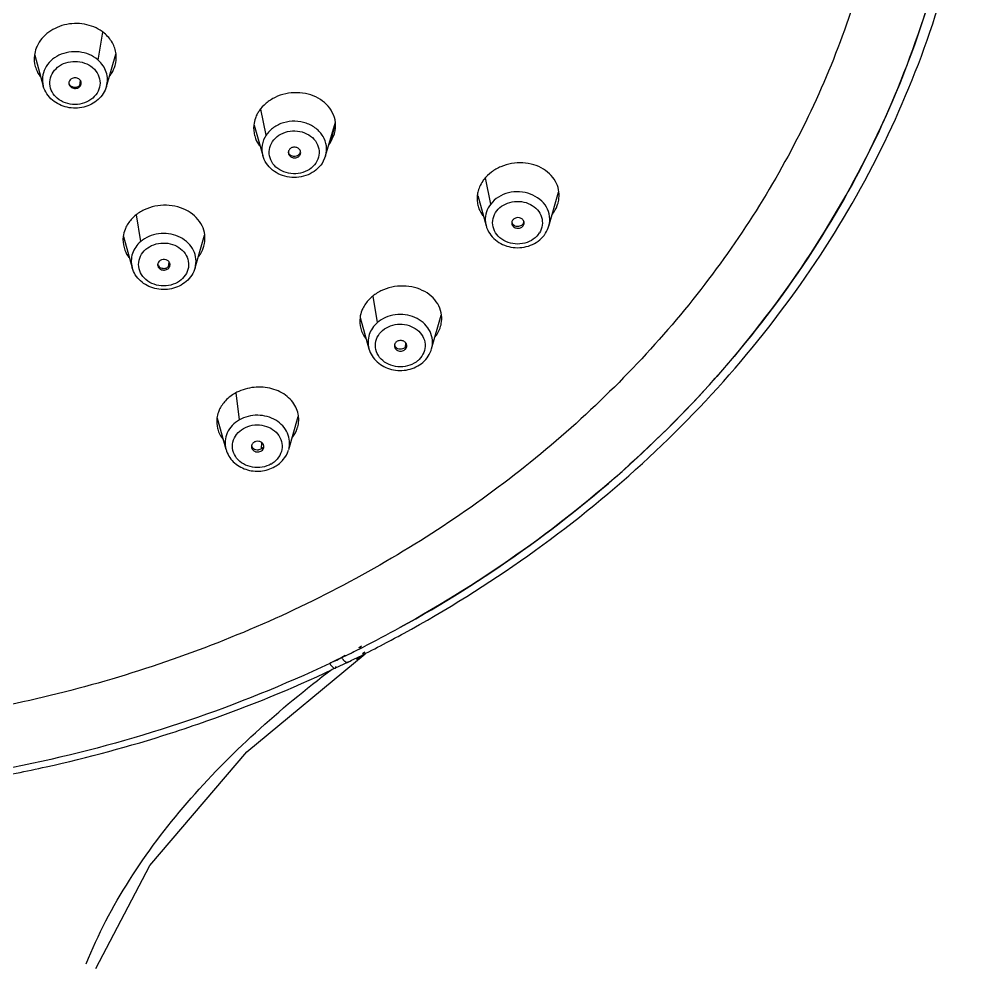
# Model space of a CAD drawing. Extents: x 912 to 2041, y 618 to 1444.
# Drawn here: x 1401.76 to 1440.45, y 1079.92 to 1117.93 of the extents above; entities that cross this region are included whole.
import ezdxf

# ---------------------------------------------------------------- set-up
doc = ezdxf.new("R2010")
doc.units = 0
doc.header["$LTSCALE"] = 10
doc.header["$MEASUREMENT"] = 0
doc.layers.add('1_1', color=7, linetype='CONTINUOUS')

msp = doc.modelspace()

# ---------------------------------------------------------------- linework, layer by layer
at = {"layer": '1_1', "color": 9, "linetype": 'Continuous'}
for p, q in [((1404.938, 1116.289), (1405.128, 1117.406)), ((1404.214, 1115.482), (1404.191, 1115.259)), ((1411.697, 1113.267), (1411.479, 1114.311)), ((1414.275, 1112.948), (1414.478, 1113.686)), ((1413.068, 1112.616), (1413.057, 1112.528)), ((1420.733, 1110.495), (1420.525, 1111.543)), ((1406.651, 1108.985), (1406.477, 1110.054)), ((1420.544, 1109.641), (1420.55, 1109.616)), ((1422.051, 1109.804), (1422.038, 1109.703)), ((1407.782, 1108.16), (1407.761, 1107.967)), ((1416.176, 1105.722), (1416.003, 1106.79)), ((1417.306, 1104.908), (1417.287, 1104.726)), ((1410.622, 1101.806), (1410.488, 1102.892)), ((1411.517, 1100.894), (1411.495, 1100.643)), ((1415.432, 1092.644), (1415.534, 1092.704)), ((1415.465, 1092.595), (1415.572, 1092.649)), ((1414.744, 1092.238), (1414.879, 1092.318)), ((1414.744, 1092.238), (1414.825, 1092.278)), ((1414.825, 1092.278), (1414.886, 1092.307)), ((1415.658, 1092.382), (1415.686, 1092.393)), ((1415.686, 1092.393), (1415.686, 1092.393))]:
    msp.add_line(p, q, dxfattribs=at)
at = {"layer": '1_1', "color": 7, "linetype": 'Continuous'}
for p, q in [((1402.389, 1116.482), (1402.734, 1115.241)), ((1405.275, 1115.227), (1405.649, 1116.529)), ((1414.091, 1112.434), (1414.483, 1113.795)), ((1411.221, 1113.673), (1411.56, 1112.448)), ((1414.275, 1112.948), (1414.449, 1113.317)), ((1412.59, 1112.568), (1412.59, 1112.567)), ((1414.091, 1112.433), (1413.947, 1112.128)), ((1420.212, 1110.835), (1420.55, 1109.616)), ((1423.072, 1109.606), (1423.467, 1110.977)), ((1421.58, 1109.733), (1421.58, 1109.732)), ((1405.96, 1109.187), (1406.308, 1107.932)), ((1408.839, 1107.923), (1409.22, 1109.248)), ((1407.334, 1108.052), (1407.334, 1108.051)), ((1418.354, 1104.664), (1418.745, 1106.023)), ((1415.485, 1105.929), (1415.834, 1104.672)), ((1416.86, 1104.789), (1416.86, 1104.788)), ((1409.734, 1101.876), (1410.082, 1100.623)), ((1412.605, 1100.612), (1412.986, 1101.939)), ((1411.106, 1100.732), (1411.106, 1100.731)), ((1415.541, 1092.697), (1415.439, 1092.638)), ((1415.54, 1092.633), (1415.467, 1092.596)), ((1415.571, 1092.408), (1415.673, 1092.469)), ((1415.573, 1092.65), (1415.572, 1092.649)), ((1410.917, 1088.451), (1415.686, 1092.393)), ((1414.744, 1092.238), (1414.673, 1092.204)), ((1414.882, 1092.318), (1414.744, 1092.238)), ((1414.828, 1092.279), (1414.744, 1092.238)), ((1414.888, 1092.308), (1414.828, 1092.279)), ((1415.604, 1092.361), (1415.71, 1092.414)), ((1415.686, 1092.393), (1415.686, 1092.393)), ((1414.409, 1092.077), (1414.257, 1092.005)), ((1414.473, 1091.809), (1414.35, 1091.762)), ((1414.473, 1091.809), (1414.355, 1091.754)), ((1414.966, 1092.044), (1414.473, 1091.809)), ((1414.963, 1092.044), (1415.02, 1092.079)), ((1414.963, 1092.044), (1415.024, 1092.074))]:
    msp.add_line(p, q, dxfattribs=at)
at = {"layer": '1_1', "color": 6, "linetype": 'Continuous'}
msp.add_line((1414.964, 1092.043), (1414.963, 1092.043), dxfattribs=at)
at = {"layer": '1_1', "color": 7, "linetype": 'Continuous'}
msp.add_lwpolyline([(1404.845, 1079.727), (1407.015, 1083.868), (1410.917, 1088.451)], dxfattribs=at)
for centre, radius, start, end in [((1403.538, 1116.344), 1.17, 173.1429, 195.5072), ((1403.947, 1115.362), 0.184, 170.0243, 180.0053), ((1412.347, 1113.548), 1.152, 173.7433, 195.5125), ((1413.283, 1113.652), 1.213, 343.9512, 344.914), ((1412.777, 1112.567), 0.188, 165.5439, 175.5948), ((1413.105, 1113.738), 1.412, 322.9564, 325.9453), ((1412.77, 1112.567), 0.18, 175.6411, 179.7257), ((1421.442, 1110.686), 1.26, 156.5223, 161.7531), ((1421.329, 1110.715), 1.144, 194.6002, 195.4997), ((1422.272, 1110.858), 1.216, 343.9511, 344.8981), ((1421.577, 1109.902), 1.065, 194.0793, 200.6974), ((1421.763, 1109.732), 0.183, 171.5869, 179.6971), ((1421.771, 1109.731), 0.191, 162.138, 171.5726), ((1421.833, 1109.846), 0.25, 335.4316, 342.4159), ((1407.075, 1109.043), 1.136, 172.6741, 195.5277), ((1407.516, 1108.051), 0.182, 173.282, 179.7124), ((1407.523, 1108.05), 0.189, 164.8165, 173.2663), ((1407.536, 1108.057), 0.203, 203.0875, 213.9857), ((1407.633, 1108.045), 0.201, 18.7975, 33.949), ((1407.641, 1108.048), 0.193, 12.3743, 18.7355), ((1407.649, 1108.05), 0.185, 359.6897, 12.3831), ((1416.585, 1105.779), 1.119, 172.2648, 195.4848), ((1417.052, 1104.787), 0.192, 161.2536, 169.3966), ((1417.154, 1104.78), 0.207, 24.529, 37.9216), ((1417.162, 1104.784), 0.199, 18.6493, 24.4806), ((1417.044, 1104.788), 0.185, 169.3861, 179.6777), ((1417.046, 1104.788), 0.187, 180.1103, 193.093), ((1410.945, 1101.698), 1.24, 155.733, 156.268), ((1410.812, 1101.734), 1.1, 172.5657, 194.4848), ((1410.832, 1101.739), 1.121, 194.4588, 195.4993), ((1411.805, 1101.846), 1.209, 334.59, 343.8882), ((1411.844, 1101.833), 1.168, 343.9517, 345.0646), ((1411.291, 1100.731), 0.185, 168.2994, 179.6606), ((1411.299, 1100.729), 0.193, 160.1471, 168.319), ((1411.301, 1100.734), 0.195, 197.4139, 205.8104), ((1411.317, 1100.817), 0.214, 201.8159, 206.4064), ((1411.413, 1100.729), 0.193, 18.0123, 25.7833), ((1392.184, 1138.709), 51.657, 296.9219, 298.81), ((1392.147, 1139.034), 52.236, 296.8134, 297.9791), ((1392.262, 1138.818), 51.991, 297.9794, 298.6885), ((1392.024, 1139.022), 52.009, 296.3614, 296.7921), ((1391.445, 1140.187), 53.309, 295.516, 295.8306), ((1391.986, 1139.098), 52.094, 296.0801, 296.3615), ((1392.021, 1139.285), 52.517, 295.977, 296.2561), ((1392.052, 1139.221), 52.446, 296.2561, 296.6834), ((1410.301, 1099.773), 9.122, 305.0995, 305.6017), ((1391.401, 1140.615), 53.984, 289.3828, 295.163), ((1436.867, 1045.318), 51.873, 115.7196, 115.8406), ((1390.921, 1141.899), 55.355, 287.8058, 289.4106), ((1390.707, 1142.581), 56.07, 282.5126, 287.8011), ((1390.448, 1143.673), 57.192, 280.0562, 282.5289)]:
    msp.add_arc(centre, radius, start, end, dxfattribs=at)
at = {"layer": '1_1', "color": 9, "linetype": 'Continuous'}
for centre, radius, start, end in [((1403.6, 1117.328), 1.497, 215.672, 216.2215), ((1404.126, 1115.359), 1.234, 48.8804, 49.8119), ((1404.111, 1115.274), 0.935, 48.8914, 49.8201), ((1403.902, 1115.466), 0.937, 225.5661, 229.8159), ((1421.486, 1109.878), 0.971, 182.8542, 194.1051), ((1421.982, 1109.779), 0.838, 322.1388, 327.7308), ((1407.9, 1108.195), 0.978, 344.4362, 349.7226), ((1407.686, 1108.149), 0.921, 310.5795, 314.7401), ((1417.419, 1104.934), 0.974, 344.4404, 349.6082), ((1417.205, 1104.889), 0.917, 310.6641, 314.8721), ((1411.402, 1100.9), 1.001, 299.8436, 302.6229), ((1392.194, 1138.688), 51.634, 296.921, 298.8129), ((1392.045, 1138.978), 51.96, 296.3595, 296.7908), ((1392.01, 1139.048), 52.038, 296.0777, 296.3595)]:
    msp.add_arc(centre, radius, start, end, dxfattribs=at)
for points, knots in [([(1437.054, 1129.405), (1437.055, 1128.089), (1436.907, 1125.449), (1436.234, 1121.532), (1435.116, 1117.691), (1433.565, 1113.965), (1431.597, 1110.39), (1429.23, 1106.999), (1426.488, 1103.825), (1422.34, 1099.897), (1416.344, 1095.692), (1408.218, 1091.984), (1399.414, 1089.705), (1390.265, 1088.94), (1381.115, 1089.714), (1372.307, 1092.001), (1364.174, 1095.717), (1358.169, 1099.927), (1354.013, 1103.858), (1351.264, 1107.034), (1348.89, 1110.427), (1346.914, 1114.004), (1345.355, 1117.732), (1344.229, 1121.573), (1343.547, 1125.491), (1343.393, 1128.131), (1343.392, 1129.447)], [0, 0, 0, 0, 0.02886, 0.057821, 0.086962, 0.116375, 0.146131, 0.176287, 0.206881, 0.237936, 0.30135, 0.366425, 0.432753, 0.499756, 0.566777, 0.633154, 0.698306, 0.761811, 0.792913, 0.823555, 0.853754, 0.883548, 0.912994, 0.942159, 0.971134, 1, 1, 1, 1]), ([(1417.079, 1093.446), (1420.482, 1095.318), (1426.774, 1099.77), (1432.975, 1107.048), (1436.536, 1113.518), (1438.471, 1118.585), (1439.658, 1123.821), (1439.938, 1127.376), (1439.949, 1129.147)], [0, 0, 0, 0, 0.26241, 0.515127, 0.638446, 0.760013, 0.880332, 1, 1, 1, 1]), ([(1404.923, 1116.302), (1404.82, 1116.388), (1404.582, 1116.531), (1404.178, 1116.634), (1403.756, 1116.624), (1403.359, 1116.501), (1403.025, 1116.275), (1402.789, 1115.966), (1402.68, 1115.606), (1402.701, 1115.358), (1402.734, 1115.242)], [0, 0, 0, 0, 0.127359, 0.259167, 0.392383, 0.52346, 0.649598, 0.769786, 0.885434, 1, 1, 1, 1]), ([(1403.246, 1114.797), (1403.163, 1114.877), (1403.03, 1115.069), (1402.97, 1115.412), (1403.067, 1115.749), (1403.302, 1116.023), (1403.633, 1116.2), (1404.015, 1116.258), (1404.395, 1116.193), (1404.62, 1116.067), (1404.714, 1115.988)], [0, 0, 0, 0, 0.120597, 0.236374, 0.352802, 0.4748, 0.603838, 0.737502, 0.871094, 1, 1, 1, 1]), ([(1405.276, 1115.23), (1405.302, 1115.322), (1405.328, 1115.515), (1405.28, 1115.804), (1405.148, 1116.072), (1405.014, 1116.222), (1404.938, 1116.289)], [0, 0, 0, 0, 0.244671, 0.489655, 0.74037, 1, 1, 1, 1]), ([(1404.725, 1115.978), (1404.814, 1115.9), (1404.962, 1115.712), (1405.043, 1115.365), (1404.96, 1115.018), (1404.731, 1114.732), (1404.398, 1114.544), (1404.011, 1114.479), (1403.623, 1114.542), (1403.393, 1114.669), (1403.297, 1114.75)], [0, 0, 0, 0, 0.121499, 0.237618, 0.353735, 0.475167, 0.603793, 0.737352, 0.871023, 1, 1, 1, 1]), ([(1414.092, 1112.438), (1414.129, 1112.566), (1414.15, 1112.842), (1414.007, 1113.237), (1413.715, 1113.559), (1413.315, 1113.771), (1412.858, 1113.851), (1412.398, 1113.79), (1411.988, 1113.597), (1411.776, 1113.385), (1411.697, 1113.267)], [0, 0, 0, 0, 0.11482, 0.231303, 0.353388, 0.481965, 0.614833, 0.747957, 0.877169, 1, 1, 1, 1]), ([(1411.954, 1113.007), (1412.021, 1113.107), (1412.206, 1113.285), (1412.563, 1113.433), (1412.957, 1113.455), (1413.333, 1113.347), (1413.637, 1113.124), (1413.822, 1112.811), (1413.851, 1112.456), (1413.761, 1112.237), (1413.697, 1112.142)], [0, 0, 0, 0, 0.123847, 0.25454, 0.388727, 0.521241, 0.647741, 0.767108, 0.88256, 1, 1, 1, 1]), ([(1411.697, 1113.267), (1411.618, 1113.148), (1411.506, 1112.878), (1411.522, 1112.585), (1411.56, 1112.45)], [0, 0, 0, 0, 0.504457, 1, 1, 1, 1]), ([(1413.697, 1112.142), (1413.63, 1112.042), (1413.445, 1111.866), (1413.089, 1111.719), (1412.695, 1111.697), (1412.32, 1111.805), (1412.016, 1112.028), (1411.831, 1112.34), (1411.802, 1112.694), (1411.89, 1112.912), (1411.954, 1113.007)], [0, 0, 0, 0, 0.123892, 0.254608, 0.3888, 0.521297, 0.647789, 0.76717, 0.882609, 1, 1, 1, 1]), ([(1423.074, 1109.613), (1423.109, 1109.737), (1423.129, 1110.005), (1422.994, 1110.389), (1422.716, 1110.705), (1422.335, 1110.919), (1421.895, 1111.01), (1421.445, 1110.968), (1421.037, 1110.798), (1420.818, 1110.605), (1420.733, 1110.495)], [0, 0, 0, 0, 0.114665, 0.23094, 0.352584, 0.480596, 0.613065, 0.746257, 0.87613, 1, 1, 1, 1]), ([(1420.733, 1110.495), (1420.659, 1110.4), (1420.543, 1110.187), (1420.51, 1109.946), (1420.516, 1109.83)], [0, 0, 0, 0, 0.506817, 1, 1, 1, 1]), ([(1420.979, 1110.221), (1421.052, 1110.314), (1421.241, 1110.474), (1421.592, 1110.603), (1421.973, 1110.612), (1422.333, 1110.5), (1422.623, 1110.28), (1422.8, 1109.978), (1422.831, 1109.637), (1422.75, 1109.425), (1422.691, 1109.332)], [0, 0, 0, 0, 0.124858, 0.256089, 0.390188, 0.522255, 0.64834, 0.767524, 0.882854, 1, 1, 1, 1]), ([(1422.644, 1109.265), (1422.57, 1109.169), (1422.374, 1109.004), (1422.009, 1108.878), (1421.616, 1108.878), (1421.251, 1109.005), (1420.965, 1109.244), (1420.805, 1109.566), (1420.805, 1109.92), (1420.909, 1110.13), (1420.979, 1110.221)], [0, 0, 0, 0, 0.125112, 0.256713, 0.390985, 0.522725, 0.647992, 0.766372, 0.881721, 1, 1, 1, 1]), ([(1408.862, 1108.02), (1408.883, 1108.135), (1408.882, 1108.377), (1408.749, 1108.719), (1408.502, 1109.005), (1408.166, 1109.211), (1407.776, 1109.318), (1407.367, 1109.318), (1406.977, 1109.21), (1406.749, 1109.069), (1406.651, 1108.985)], [0, 0, 0, 0, 0.114136, 0.230268, 0.351319, 0.478135, 0.609394, 0.742267, 0.873407, 1, 1, 1, 1]), ([(1406.651, 1108.985), (1406.575, 1108.919), (1406.44, 1108.771), (1406.307, 1108.506), (1406.257, 1108.219), (1406.281, 1108.028), (1406.307, 1107.936)], [0, 0, 0, 0, 0.259549, 0.510263, 0.755287, 1, 1, 1, 1]), ([(1406.86, 1108.672), (1406.953, 1108.752), (1407.176, 1108.879), (1407.554, 1108.947), (1407.934, 1108.891), (1408.267, 1108.716), (1408.503, 1108.445), (1408.604, 1108.11), (1408.547, 1107.767), (1408.415, 1107.576), (1408.334, 1107.495)], [0, 0, 0, 0, 0.128552, 0.261985, 0.39574, 0.525065, 0.647383, 0.76396, 0.879636, 1, 1, 1, 1]), ([(1408.285, 1107.45), (1408.19, 1107.368), (1407.961, 1107.24), (1407.574, 1107.176), (1407.187, 1107.241), (1406.853, 1107.428), (1406.624, 1107.714), (1406.541, 1108.061), (1406.622, 1108.408), (1406.771, 1108.595), (1406.86, 1108.672)], [0, 0, 0, 0, 0.128705, 0.262274, 0.395918, 0.524736, 0.646339, 0.762515, 0.878581, 1, 1, 1, 1]), ([(1418.377, 1104.758), (1418.398, 1104.873), (1418.398, 1105.114), (1418.266, 1105.454), (1418.02, 1105.74), (1417.686, 1105.946), (1417.298, 1106.053), (1416.89, 1106.053), (1416.502, 1105.946), (1416.274, 1105.806), (1416.176, 1105.722)], [0, 0, 0, 0, 0.114141, 0.230258, 0.351285, 0.478079, 0.609328, 0.742209, 0.873374, 1, 1, 1, 1]), ([(1416.176, 1105.722), (1416.1, 1105.657), (1415.966, 1105.509), (1415.833, 1105.245), (1415.783, 1104.959), (1415.807, 1104.768), (1415.832, 1104.677)], [0, 0, 0, 0, 0.259593, 0.51032, 0.755318, 1, 1, 1, 1]), ([(1416.386, 1105.409), (1416.478, 1105.489), (1416.7, 1105.615), (1417.075, 1105.681), (1417.453, 1105.625), (1417.783, 1105.452), (1418.019, 1105.183), (1418.119, 1104.85), (1418.063, 1104.51), (1417.932, 1104.319), (1417.852, 1104.239)], [0, 0, 0, 0, 0.128579, 0.262019, 0.39577, 0.525092, 0.647414, 0.763999, 0.879668, 1, 1, 1, 1]), ([(1417.802, 1104.193), (1417.708, 1104.112), (1417.48, 1103.984), (1417.095, 1103.92), (1416.709, 1103.985), (1416.377, 1104.171), (1416.149, 1104.456), (1416.067, 1104.802), (1416.148, 1105.147), (1416.297, 1105.333), (1416.386, 1105.409)], [0, 0, 0, 0, 0.128683, 0.262243, 0.395878, 0.524695, 0.646292, 0.762455, 0.878543, 1, 1, 1, 1]), ([(1410.622, 1101.806), (1410.516, 1101.745), (1410.323, 1101.596), (1410.12, 1101.3), (1410.029, 1100.962), (1410.052, 1100.731), (1410.082, 1100.623)], [0, 0, 0, 0, 0.263391, 0.515126, 0.758406, 1, 1, 1, 1]), ([(1412.605, 1100.612), (1412.635, 1100.719), (1412.66, 1100.946), (1412.575, 1101.282), (1412.379, 1101.578), (1412.093, 1101.809), (1411.742, 1101.957), (1411.358, 1102.01), (1410.972, 1101.965), (1410.732, 1101.869), (1410.622, 1101.806)], [0, 0, 0, 0, 0.114668, 0.230093, 0.349418, 0.474218, 0.604091, 0.736982, 0.869961, 1, 1, 1, 1]), ([(1411.9, 1100.032), (1411.79, 1099.968), (1411.54, 1099.881), (1411.148, 1099.882), (1410.783, 1100.009), (1410.497, 1100.249), (1410.337, 1100.57), (1410.337, 1100.924), (1410.496, 1101.246), (1410.682, 1101.401), (1410.787, 1101.462)], [0, 0, 0, 0, 0.131648, 0.265912, 0.397646, 0.522911, 0.641292, 0.756641, 0.874881, 1, 1, 1, 1]), ([(1410.787, 1101.462), (1410.896, 1101.524), (1411.141, 1101.61), (1411.527, 1101.613), (1411.888, 1101.493), (1412.175, 1101.263), (1412.342, 1100.951), (1412.357, 1100.604), (1412.216, 1100.282), (1412.042, 1100.121), (1411.942, 1100.057)], [0, 0, 0, 0, 0.131655, 0.265969, 0.397948, 0.52368, 0.642526, 0.757949, 0.875667, 1, 1, 1, 1]), ([(1414.257, 1092.005), (1410.564, 1090.258), (1402.682, 1087.596), (1390.267, 1086.267), (1377.851, 1087.608), (1369.965, 1090.277), (1366.269, 1092.027)], [0, 0, 0, 0, 0.247877, 0.499842, 0.75189, 1, 1, 1, 1]), ([(1404.463, 1079.915), (1404.925, 1081.092), (1406.131, 1083.366), (1408.468, 1086.465), (1411.239, 1089.284), (1413.291, 1090.97), (1414.357, 1091.777)], [0, 0, 0, 0, 0.242785, 0.490711, 0.743294, 1, 1, 1, 1])]:
    msp.add_open_spline(points, degree=3, knots=knots, dxfattribs=at)
at = {"layer": '1_1', "color": 7, "linetype": 'Continuous'}
for points, knots in [([(1439.95, 1129.408), (1439.951, 1127.626), (1439.694, 1124.047), (1438.53, 1118.774), (1436.607, 1113.669), (1433.05, 1107.148), (1426.828, 1099.811), (1420.502, 1095.329), (1417.078, 1093.446)], [0, 0, 0, 0, 0.119681, 0.24001, 0.361557, 0.484859, 0.737563, 1, 1, 1, 1]), ([(1417.22, 1093.209), (1420.672, 1095.098), (1427.059, 1099.598), (1433.356, 1106.968), (1436.976, 1113.527), (1438.945, 1118.668), (1440.153, 1123.982), (1440.439, 1127.592), (1440.45, 1129.39)], [0, 0, 0, 0, 0.262143, 0.514778, 0.638135, 0.75978, 0.880208, 1, 1, 1, 1]), ([(1405.184, 1117.373), (1404.985, 1117.537), (1404.489, 1117.769), (1403.808, 1117.777), (1403.294, 1117.621), (1402.95, 1117.429), (1402.669, 1117.172), (1402.533, 1116.962), (1402.483, 1116.853)], [0, 0, 0, 0, 0.247783, 0.507286, 0.636768, 0.762766, 0.883932, 1, 1, 1, 1]), ([(1405.661, 1116.53), (1405.644, 1116.69), (1405.536, 1117.012), (1405.314, 1117.267), (1405.184, 1117.373)], [0, 0, 0, 0, 0.488283, 1, 1, 1, 1]), ([(1402.483, 1116.853), (1402.469, 1116.823), (1402.419, 1116.705), (1402.388, 1116.579), (1402.377, 1116.483)], [0, 0, 0, 0, 0.253396, 1, 1, 1, 1]), ([(1405.622, 1116.072), (1405.633, 1116.109), (1405.668, 1116.259), (1405.674, 1116.416), (1405.661, 1116.53)], [0, 0, 0, 0, 0.252502, 1, 1, 1, 1]), ([(1405.414, 1115.656), (1405.438, 1115.688), (1405.525, 1115.817), (1405.59, 1115.961), (1405.622, 1116.072)], [0, 0, 0, 0, 0.255273, 1, 1, 1, 1]), ([(1402.411, 1116.031), (1402.421, 1115.995), (1402.469, 1115.849), (1402.544, 1115.714), (1402.613, 1115.622)], [0, 0, 0, 0, 0.246831, 1, 1, 1, 1]), ([(1403.763, 1115.362), (1403.763, 1115.338), (1403.77, 1115.304), (1403.785, 1115.275), (1403.789, 1115.268)], [0, 0, 0, 0, 0.744599, 1, 1, 1, 1]), ([(1404.238, 1115.456), (1404.214, 1115.498), (1404.131, 1115.568), (1403.975, 1115.588), (1403.851, 1115.537), (1403.787, 1115.462), (1403.77, 1115.417), (1403.766, 1115.394)], [0, 0, 0, 0, 0.244797, 0.506881, 0.762467, 0.883555, 1, 1, 1, 1]), ([(1403.766, 1115.366), (1403.772, 1115.338), (1403.792, 1115.297), (1403.831, 1115.252), (1403.871, 1115.228), (1403.916, 1115.211), (1403.963, 1115.198), (1404.014, 1115.191), (1404.048, 1115.196), (1404.065, 1115.2)], [0, 0, 0, 0, 0.225729, 0.349014, 0.469659, 0.595576, 0.729374, 0.864657, 1, 1, 1, 1]), ([(1403.789, 1115.268), (1403.814, 1115.223), (1403.904, 1115.151), (1404.045, 1115.14), (1404.148, 1115.176), (1404.212, 1115.224), (1404.253, 1115.288), (1404.263, 1115.338), (1404.263, 1115.362)], [0, 0, 0, 0, 0.245933, 0.508989, 0.639882, 0.76527, 0.884766, 1, 1, 1, 1]), ([(1404.191, 1115.259), (1404.207, 1115.273), (1404.233, 1115.306), (1404.251, 1115.344), (1404.257, 1115.363)], [0, 0, 0, 0, 0.524762, 1, 1, 1, 1]), ([(1404.263, 1115.362), (1404.263, 1115.386), (1404.256, 1115.42), (1404.242, 1115.449), (1404.238, 1115.456)], [0, 0, 0, 0, 0.744599, 1, 1, 1, 1]), ([(1403.104, 1114.674), (1403.016, 1114.749), (1402.861, 1114.921), (1402.764, 1115.133), (1402.734, 1115.242)], [0, 0, 0, 0, 0.504979, 1, 1, 1, 1]), ([(1405.275, 1115.227), (1405.246, 1115.127), (1405.156, 1114.932), (1404.946, 1114.688), (1404.675, 1114.502), (1404.258, 1114.345), (1403.687, 1114.336), (1403.271, 1114.534), (1403.104, 1114.674)], [0, 0, 0, 0, 0.119835, 0.241845, 0.366507, 0.493626, 0.749318, 1, 1, 1, 1]), ([(1404.065, 1115.2), (1404.088, 1115.204), (1404.134, 1115.217), (1404.173, 1115.244), (1404.191, 1115.259)], [0, 0, 0, 0, 0.506295, 1, 1, 1, 1]), ([(1414.36, 1114.185), (1414.299, 1114.302), (1414.133, 1114.523), (1413.794, 1114.773), (1413.385, 1114.933), (1412.937, 1114.993), (1412.483, 1114.949), (1412.056, 1114.804), (1411.687, 1114.569), (1411.492, 1114.357), (1411.415, 1114.243)], [0, 0, 0, 0, 0.114432, 0.235466, 0.361255, 0.4922, 0.623643, 0.75402, 0.879999, 1, 1, 1, 1]), ([(1411.415, 1114.243), (1411.404, 1114.227), (1411.362, 1114.162), (1411.326, 1114.093), (1411.302, 1114.041)], [0, 0, 0, 0, 0.252676, 1, 1, 1, 1]), ([(1414.454, 1113.336), (1414.492, 1113.476), (1414.517, 1113.773), (1414.428, 1114.057), (1414.36, 1114.185)], [0, 0, 0, 0, 0.498837, 1, 1, 1, 1]), ([(1411.302, 1114.041), (1411.289, 1114.011), (1411.241, 1113.893), (1411.212, 1113.768), (1411.202, 1113.674)], [0, 0, 0, 0, 0.253779, 1, 1, 1, 1]), ([(1411.237, 1113.24), (1411.247, 1113.205), (1411.293, 1113.063), (1411.366, 1112.931), (1411.432, 1112.842)], [0, 0, 0, 0, 0.248431, 1, 1, 1, 1]), ([(1413.016, 1112.719), (1412.984, 1112.747), (1412.902, 1112.786), (1412.79, 1112.784), (1412.708, 1112.753), (1412.64, 1112.706), (1412.605, 1112.652), (1412.595, 1112.614)], [0, 0, 0, 0, 0.252801, 0.513795, 0.642593, 0.767054, 1, 1, 1, 1]), ([(1413.076, 1112.636), (1413.073, 1112.644), (1413.058, 1112.675), (1413.036, 1112.702), (1413.016, 1112.719)], [0, 0, 0, 0, 0.245615, 1, 1, 1, 1]), ([(1413.947, 1112.128), (1413.88, 1112.028), (1413.71, 1111.847), (1413.387, 1111.658), (1413.019, 1111.561), (1412.637, 1111.561), (1412.269, 1111.659), (1411.945, 1111.848), (1411.694, 1112.116), (1411.591, 1112.336), (1411.56, 1112.45)], [0, 0, 0, 0, 0.12233, 0.247696, 0.375538, 0.504349, 0.632247, 0.757704, 0.880125, 1, 1, 1, 1]), ([(1412.598, 1112.512), (1412.601, 1112.503), (1412.615, 1112.466), (1412.641, 1112.435), (1412.663, 1112.415)], [0, 0, 0, 0, 0.244694, 1, 1, 1, 1]), ([(1412.614, 1112.528), (1412.617, 1112.523), (1412.631, 1112.503), (1412.649, 1112.486), (1412.663, 1112.474)], [0, 0, 0, 0, 0.239196, 1, 1, 1, 1]), ([(1412.663, 1112.415), (1412.699, 1112.385), (1412.79, 1112.344), (1412.936, 1112.356), (1413.056, 1112.435), (1413.089, 1112.524), (1413.09, 1112.566)], [0, 0, 0, 0, 0.256553, 0.520181, 0.769862, 1, 1, 1, 1]), ([(1412.739, 1112.432), (1412.767, 1112.423), (1412.828, 1112.419), (1412.918, 1112.424), (1412.999, 1112.464), (1413.041, 1112.505), (1413.057, 1112.528)], [0, 0, 0, 0, 0.251263, 0.509242, 0.761964, 1, 1, 1, 1]), ([(1423.383, 1111.32), (1423.329, 1111.437), (1423.179, 1111.661), (1422.858, 1111.919), (1422.462, 1112.092), (1422.023, 1112.166), (1421.57, 1112.139), (1421.138, 1112.012), (1420.756, 1111.795), (1420.548, 1111.594), (1420.463, 1111.484)], [0, 0, 0, 0, 0.112726, 0.231868, 0.356337, 0.486717, 0.618563, 0.750207, 0.878038, 1, 1, 1, 1]), ([(1420.463, 1111.484), (1420.445, 1111.461), (1420.377, 1111.368), (1420.321, 1111.267), (1420.286, 1111.188)], [0, 0, 0, 0, 0.254386, 1, 1, 1, 1]), ([(1420.245, 1111.081), (1420.239, 1111.061), (1420.215, 1110.981), (1420.199, 1110.898), (1420.192, 1110.836)], [0, 0, 0, 0, 0.252163, 1, 1, 1, 1]), ([(1423.445, 1110.542), (1423.455, 1110.577), (1423.487, 1110.721), (1423.491, 1110.87), (1423.478, 1110.979)], [0, 0, 0, 0, 0.252473, 1, 1, 1, 1]), ([(1409.231, 1109.249), (1409.216, 1109.377), (1409.139, 1109.635), (1408.899, 1109.969), (1408.557, 1110.23), (1408.143, 1110.398), (1407.686, 1110.464), (1407.223, 1110.423), (1406.788, 1110.278), (1406.533, 1110.115), (1406.421, 1110.019)], [0, 0, 0, 0, 0.11095, 0.227112, 0.348323, 0.476747, 0.608502, 0.74206, 0.873506, 1, 1, 1, 1]), ([(1420.227, 1110.409), (1420.236, 1110.374), (1420.282, 1110.235), (1420.355, 1110.105), (1420.421, 1110.016)], [0, 0, 0, 0, 0.247986, 1, 1, 1, 1]), ([(1423.209, 1110.075), (1423.236, 1110.109), (1423.333, 1110.246), (1423.405, 1110.402), (1423.44, 1110.522)], [0, 0, 0, 0, 0.256611, 1, 1, 1, 1]), ([(1406.421, 1110.019), (1406.383, 1109.987), (1406.24, 1109.853), (1406.123, 1109.69), (1406.06, 1109.559)], [0, 0, 0, 0, 0.257862, 1, 1, 1, 1]), ([(1422.007, 1109.884), (1421.975, 1109.911), (1421.896, 1109.949), (1421.786, 1109.949), (1421.706, 1109.921), (1421.637, 1109.878), (1421.601, 1109.826), (1421.589, 1109.79)], [0, 0, 0, 0, 0.252042, 0.512492, 0.641331, 0.766117, 1, 1, 1, 1]), ([(1422.064, 1109.808), (1422.061, 1109.815), (1422.046, 1109.843), (1422.025, 1109.868), (1422.007, 1109.884)], [0, 0, 0, 0, 0.245917, 1, 1, 1, 1]), ([(1406.06, 1109.559), (1406.045, 1109.529), (1405.994, 1109.411), (1405.961, 1109.284), (1405.948, 1109.188)], [0, 0, 0, 0, 0.253223, 1, 1, 1, 1]), ([(1420.58, 1109.526), (1420.619, 1109.422), (1420.732, 1109.224), (1420.98, 1108.986), (1421.289, 1108.819), (1421.634, 1108.733), (1421.991, 1108.733), (1422.336, 1108.818), (1422.645, 1108.984), (1422.813, 1109.145), (1422.882, 1109.234)], [0, 0, 0, 0, 0.120122, 0.242796, 0.368289, 0.495957, 0.624427, 0.752026, 0.877445, 1, 1, 1, 1]), ([(1421.589, 1109.677), (1421.591, 1109.668), (1421.606, 1109.631), (1421.631, 1109.6), (1421.653, 1109.58)], [0, 0, 0, 0, 0.244694, 1, 1, 1, 1]), ([(1421.602, 1109.712), (1421.605, 1109.706), (1421.62, 1109.685), (1421.638, 1109.666), (1421.654, 1109.653)], [0, 0, 0, 0, 0.236837, 1, 1, 1, 1]), ([(1421.653, 1109.58), (1421.689, 1109.55), (1421.781, 1109.509), (1421.927, 1109.521), (1422.046, 1109.6), (1422.08, 1109.689), (1422.08, 1109.731)], [0, 0, 0, 0, 0.256544, 0.520161, 0.769826, 1, 1, 1, 1]), ([(1421.654, 1109.653), (1421.66, 1109.648), (1421.689, 1109.627), (1421.723, 1109.615), (1421.748, 1109.609)], [0, 0, 0, 0, 0.24605, 1, 1, 1, 1]), ([(1421.748, 1109.609), (1421.801, 1109.597), (1421.912, 1109.601), (1422.007, 1109.662), (1422.038, 1109.703)], [0, 0, 0, 0, 0.509396, 1, 1, 1, 1]), ([(1422.882, 1109.234), (1422.904, 1109.263), (1422.986, 1109.379), (1423.046, 1109.511), (1423.074, 1109.614)], [0, 0, 0, 0, 0.252329, 1, 1, 1, 1]), ([(1409.194, 1108.794), (1409.204, 1108.831), (1409.24, 1108.98), (1409.245, 1109.135), (1409.231, 1109.249)], [0, 0, 0, 0, 0.252635, 1, 1, 1, 1]), ([(1405.98, 1108.739), (1405.99, 1108.703), (1406.037, 1108.56), (1406.112, 1108.427), (1406.18, 1108.336)], [0, 0, 0, 0, 0.24503, 1, 1, 1, 1]), ([(1408.987, 1108.381), (1409.01, 1108.413), (1409.097, 1108.541), (1409.162, 1108.684), (1409.194, 1108.794)], [0, 0, 0, 0, 0.255655, 1, 1, 1, 1]), ([(1407.726, 1108.227), (1407.692, 1108.247), (1407.614, 1108.272), (1407.493, 1108.26), (1407.391, 1108.201), (1407.35, 1108.134), (1407.34, 1108.099)], [0, 0, 0, 0, 0.257019, 0.517732, 0.767302, 1, 1, 1, 1]), ([(1407.34, 1108.056), (1407.342, 1108.051), (1407.349, 1108.032), (1407.359, 1108.014), (1407.368, 1108.001)], [0, 0, 0, 0, 0.239714, 1, 1, 1, 1]), ([(1407.367, 1107.943), (1407.395, 1107.901), (1407.486, 1107.836), (1407.623, 1107.83), (1407.723, 1107.867), (1407.784, 1107.915), (1407.824, 1107.978), (1407.834, 1108.026), (1407.834, 1108.049)], [0, 0, 0, 0, 0.247935, 0.510825, 0.641125, 0.76599, 0.88493, 1, 1, 1, 1]), ([(1407.368, 1108.001), (1407.383, 1107.979), (1407.424, 1107.939), (1407.478, 1107.921), (1407.505, 1107.915)], [0, 0, 0, 0, 0.491604, 1, 1, 1, 1]), ([(1407.505, 1107.915), (1407.527, 1107.909), (1407.573, 1107.9), (1407.642, 1107.906), (1407.706, 1107.929), (1407.744, 1107.953), (1407.761, 1107.967)], [0, 0, 0, 0, 0.253439, 0.507531, 0.758934, 1, 1, 1, 1]), ([(1407.8, 1108.158), (1407.795, 1108.165), (1407.775, 1108.192), (1407.748, 1108.214), (1407.726, 1108.227)], [0, 0, 0, 0, 0.243405, 1, 1, 1, 1]), ([(1407.808, 1108.025), (1407.804, 1108.02), (1407.791, 1107.999), (1407.775, 1107.979), (1407.761, 1107.967)], [0, 0, 0, 0, 0.242243, 1, 1, 1, 1]), ([(1407.83, 1108.078), (1407.829, 1108.073), (1407.823, 1108.055), (1407.815, 1108.038), (1407.808, 1108.025)], [0, 0, 0, 0, 0.241448, 1, 1, 1, 1]), ([(1408.48, 1107.375), (1408.314, 1107.233), (1407.897, 1107.033), (1407.324, 1107.042), (1406.906, 1107.2), (1406.634, 1107.388), (1406.424, 1107.635), (1406.336, 1107.831), (1406.308, 1107.932)], [0, 0, 0, 0, 0.25043, 0.506127, 0.63332, 0.758056, 0.880122, 1, 1, 1, 1]), ([(1408.842, 1107.933), (1408.812, 1107.826), (1408.717, 1107.619), (1408.566, 1107.449), (1408.48, 1107.375)], [0, 0, 0, 0, 0.495284, 1, 1, 1, 1]), ([(1418.758, 1106.025), (1418.743, 1106.151), (1418.665, 1106.407), (1418.425, 1106.736), (1418.083, 1106.991), (1417.668, 1107.153), (1417.211, 1107.212), (1416.749, 1107.165), (1416.314, 1107.015), (1416.059, 1106.85), (1415.947, 1106.754)], [0, 0, 0, 0, 0.110194, 0.22553, 0.346163, 0.474399, 0.606392, 0.740527, 0.872745, 1, 1, 1, 1]), ([(1415.947, 1106.754), (1415.909, 1106.721), (1415.767, 1106.587), (1415.65, 1106.424), (1415.587, 1106.294)], [0, 0, 0, 0, 0.258139, 1, 1, 1, 1]), ([(1415.587, 1106.294), (1415.572, 1106.265), (1415.521, 1106.148), (1415.488, 1106.024), (1415.475, 1105.929)], [0, 0, 0, 0, 0.253599, 1, 1, 1, 1]), ([(1418.72, 1105.574), (1418.731, 1105.611), (1418.766, 1105.758), (1418.771, 1105.912), (1418.758, 1106.025)], [0, 0, 0, 0, 0.253117, 1, 1, 1, 1]), ([(1415.506, 1105.48), (1415.516, 1105.445), (1415.562, 1105.303), (1415.637, 1105.171), (1415.705, 1105.081)], [0, 0, 0, 0, 0.245107, 1, 1, 1, 1]), ([(1418.514, 1105.162), (1418.538, 1105.194), (1418.624, 1105.321), (1418.689, 1105.464), (1418.72, 1105.574)], [0, 0, 0, 0, 0.256036, 1, 1, 1, 1]), ([(1417.317, 1104.907), (1417.29, 1104.942), (1417.212, 1104.996), (1417.094, 1105.009), (1417.004, 1104.986), (1416.926, 1104.943), (1416.883, 1104.888), (1416.87, 1104.848)], [0, 0, 0, 0, 0.246886, 0.507458, 0.63785, 0.764425, 1, 1, 1, 1]), ([(1415.834, 1104.672), (1415.862, 1104.571), (1415.95, 1104.376), (1416.159, 1104.13), (1416.43, 1103.943), (1416.847, 1103.786), (1417.418, 1103.777), (1417.833, 1103.977), (1417.999, 1104.119)], [0, 0, 0, 0, 0.119908, 0.241995, 0.366756, 0.493956, 0.749621, 1, 1, 1, 1]), ([(1416.865, 1104.746), (1416.869, 1104.725), (1416.881, 1104.698), (1416.897, 1104.674), (1416.902, 1104.669)], [0, 0, 0, 0, 0.744745, 1, 1, 1, 1]), ([(1416.87, 1104.796), (1416.872, 1104.791), (1416.88, 1104.772), (1416.892, 1104.754), (1416.902, 1104.742)], [0, 0, 0, 0, 0.238235, 1, 1, 1, 1]), ([(1416.902, 1104.669), (1416.932, 1104.63), (1417.024, 1104.571), (1417.158, 1104.569), (1417.254, 1104.608), (1417.312, 1104.656), (1417.35, 1104.717), (1417.36, 1104.764), (1417.36, 1104.786)], [0, 0, 0, 0, 0.249783, 0.512573, 0.642276, 0.766581, 0.885159, 1, 1, 1, 1]), ([(1416.902, 1104.742), (1416.923, 1104.716), (1416.982, 1104.675), (1417.051, 1104.661), (1417.087, 1104.66)], [0, 0, 0, 0, 0.480341, 1, 1, 1, 1]), ([(1417.087, 1104.66), (1417.123, 1104.659), (1417.196, 1104.668), (1417.26, 1104.703), (1417.287, 1104.726)], [0, 0, 0, 0, 0.508113, 1, 1, 1, 1]), ([(1417.334, 1104.786), (1417.331, 1104.781), (1417.318, 1104.759), (1417.302, 1104.739), (1417.287, 1104.726)], [0, 0, 0, 0, 0.241659, 1, 1, 1, 1]), ([(1417.354, 1104.831), (1417.353, 1104.827), (1417.348, 1104.812), (1417.34, 1104.797), (1417.334, 1104.786)], [0, 0, 0, 0, 0.239823, 1, 1, 1, 1]), ([(1417.999, 1104.119), (1418.084, 1104.192), (1418.234, 1104.361), (1418.328, 1104.567), (1418.357, 1104.674)], [0, 0, 0, 0, 0.504696, 1, 1, 1, 1]), ([(1412.892, 1102.324), (1412.845, 1102.416), (1412.724, 1102.594), (1412.393, 1102.893), (1411.842, 1103.126), (1411.118, 1103.148), (1410.65, 1102.992), (1410.443, 1102.873)], [0, 0, 0, 0, 0.112416, 0.229949, 0.479527, 0.741723, 1, 1, 1, 1]), ([(1410.443, 1102.873), (1410.305, 1102.794), (1410.056, 1102.604), (1409.877, 1102.344), (1409.815, 1102.208)], [0, 0, 0, 0, 0.515404, 1, 1, 1, 1]), ([(1409.81, 1102.197), (1409.799, 1102.171), (1409.758, 1102.068), (1409.731, 1101.959), (1409.72, 1101.876)], [0, 0, 0, 0, 0.253713, 1, 1, 1, 1]), ([(1413.005, 1101.941), (1413.002, 1101.973), (1412.981, 1102.106), (1412.937, 1102.234), (1412.892, 1102.324)], [0, 0, 0, 0, 0.246959, 1, 1, 1, 1]), ([(1412.973, 1101.532), (1412.982, 1101.566), (1413.012, 1101.7), (1413.016, 1101.839), (1413.005, 1101.941)], [0, 0, 0, 0, 0.253794, 1, 1, 1, 1]), ([(1409.751, 1101.439), (1409.762, 1101.402), (1409.811, 1101.253), (1409.892, 1101.116), (1409.964, 1101.023)], [0, 0, 0, 0, 0.247336, 1, 1, 1, 1]), ([(1412.765, 1101.106), (1412.778, 1101.124), (1412.827, 1101.194), (1412.87, 1101.269), (1412.898, 1101.327)], [0, 0, 0, 0, 0.253035, 1, 1, 1, 1]), ([(1410.085, 1100.609), (1410.112, 1100.519), (1410.19, 1100.342), (1410.371, 1100.115), (1410.605, 1099.933), (1410.969, 1099.764), (1411.481, 1099.704), (1411.877, 1099.826), (1412.05, 1099.925)], [0, 0, 0, 0, 0.119687, 0.241282, 0.365265, 0.491579, 0.746854, 1, 1, 1, 1]), ([(1411.52, 1100.893), (1411.488, 1100.917), (1411.411, 1100.949), (1411.287, 1100.946), (1411.178, 1100.895), (1411.13, 1100.83), (1411.117, 1100.795)], [0, 0, 0, 0, 0.253569, 0.51399, 0.765576, 1, 1, 1, 1]), ([(1411.125, 1100.649), (1411.136, 1100.626), (1411.169, 1100.583), (1411.237, 1100.537), (1411.319, 1100.515), (1411.431, 1100.516), (1411.536, 1100.567), (1411.595, 1100.655), (1411.606, 1100.706), (1411.606, 1100.73)], [0, 0, 0, 0, 0.120277, 0.247074, 0.378669, 0.51201, 0.765452, 0.884759, 1, 1, 1, 1]), ([(1411.125, 1100.722), (1411.139, 1100.693), (1411.188, 1100.643), (1411.251, 1100.619), (1411.285, 1100.611)], [0, 0, 0, 0, 0.477601, 1, 1, 1, 1]), ([(1411.393, 1100.607), (1411.402, 1100.609), (1411.438, 1100.616), (1411.472, 1100.629), (1411.495, 1100.643)], [0, 0, 0, 0, 0.254403, 1, 1, 1, 1]), ([(1411.554, 1100.694), (1411.55, 1100.689), (1411.532, 1100.67), (1411.512, 1100.653), (1411.495, 1100.643)], [0, 0, 0, 0, 0.2425, 1, 1, 1, 1]), ([(1411.587, 1100.813), (1411.583, 1100.821), (1411.566, 1100.851), (1411.541, 1100.877), (1411.52, 1100.893)], [0, 0, 0, 0, 0.243323, 1, 1, 1, 1]), ([(1412.05, 1099.925), (1412.178, 1099.998), (1412.408, 1100.186), (1412.553, 1100.447), (1412.596, 1100.584)], [0, 0, 0, 0, 0.50699, 1, 1, 1, 1]), ([(1414.826, 1092.128), (1414.819, 1092.136), (1414.79, 1092.171), (1414.763, 1092.209), (1414.744, 1092.239)], [0, 0, 0, 0, 0.228417, 1, 1, 1, 1]), ([(1414.891, 1092.065), (1414.886, 1092.069), (1414.862, 1092.088), (1414.842, 1092.11), (1414.826, 1092.128)], [0, 0, 0, 0, 0.216315, 1, 1, 1, 1]), ([(1415.344, 1092.175), (1415.343, 1092.177), (1415.338, 1092.187), (1415.33, 1092.195), (1415.323, 1092.2)], [0, 0, 0, 0, 0.207094, 1, 1, 1, 1]), ([(1414.257, 1092.004), (1414.269, 1091.985), (1414.311, 1091.925), (1414.357, 1091.867), (1414.397, 1091.835)], [0, 0, 0, 0, 0.298025, 1, 1, 1, 1]), ([(1414.397, 1091.835), (1414.404, 1091.829), (1414.425, 1091.813), (1414.457, 1091.801), (1414.473, 1091.809)], [0, 0, 0, 0, 0.339909, 1, 1, 1, 1]), ([(1414.963, 1092.043), (1414.96, 1092.041), (1414.945, 1092.037), (1414.929, 1092.043), (1414.918, 1092.048)], [0, 0, 0, 0, 0.21406, 1, 1, 1, 1])]:
    msp.add_open_spline(points, degree=3, knots=knots, dxfattribs=at)
for points in [[(1413.09, 1112.566), (1413.09, 1112.59), (1413.085, 1112.614), (1413.076, 1112.636)], [(1412.59, 1112.567), (1412.59, 1112.549), (1412.592, 1112.53), (1412.598, 1112.512)], [(1412.593, 1112.581), (1412.597, 1112.562), (1412.604, 1112.544), (1412.614, 1112.528)], [(1412.663, 1112.474), (1412.685, 1112.455), (1412.712, 1112.44), (1412.739, 1112.432)], [(1413.078, 1112.572), (1413.072, 1112.557), (1413.065, 1112.542), (1413.057, 1112.528)], [(1423.478, 1110.979), (1423.465, 1111.096), (1423.432, 1111.213), (1423.383, 1111.32)], [(1420.192, 1110.836), (1420.177, 1110.7), (1420.188, 1110.559), (1420.222, 1110.427)], [(1421.58, 1109.732), (1421.58, 1109.714), (1421.583, 1109.695), (1421.589, 1109.677)], [(1421.583, 1109.759), (1421.587, 1109.743), (1421.593, 1109.726), (1421.602, 1109.712)], [(1422.061, 1109.742), (1422.055, 1109.728), (1422.047, 1109.715), (1422.038, 1109.703)], [(1422.08, 1109.731), (1422.08, 1109.757), (1422.074, 1109.784), (1422.064, 1109.808)], [(1407.334, 1108.051), (1407.334, 1108.026), (1407.339, 1108), (1407.349, 1107.977)], [(1417.36, 1104.786), (1417.36, 1104.807), (1417.356, 1104.828), (1417.35, 1104.847)], [(1411.106, 1100.731), (1411.106, 1100.712), (1411.109, 1100.693), (1411.114, 1100.676)], [(1411.285, 1100.611), (1411.32, 1100.604), (1411.357, 1100.602), (1411.393, 1100.607)], [(1411.606, 1100.73), (1411.606, 1100.75), (1411.603, 1100.77), (1411.597, 1100.789)], [(1414.744, 1092.239), (1414.632, 1092.183), (1414.52, 1092.13), (1414.408, 1092.076)], [(1415.344, 1092.175), (1415.413, 1092.217), (1415.48, 1092.263), (1415.546, 1092.309)], [(1414.918, 1092.048), (1414.909, 1092.053), (1414.9, 1092.059), (1414.891, 1092.065)]]:
    msp.add_open_spline(points, degree=3, dxfattribs=at)
at = {"layer": '1_1', "color": 9, "linetype": 'Continuous'}
msp.add_open_spline([(1415.686, 1092.393), (1415.697, 1092.401), (1415.705, 1092.414), (1415.709, 1092.427)], degree=3, dxfattribs=at)
at = {"layer": '1_1', "color": 6, "linetype": 'Continuous'}
for points, knots in [([(1414.473, 1091.809), (1414.478, 1091.811), (1414.499, 1091.83), (1414.5, 1091.862), (1414.5, 1091.884)], [0, 0, 0, 0, 0.184224, 1, 1, 1, 1]), ([(1414.973, 1092.049), (1414.971, 1092.048), (1414.969, 1092.045), (1414.966, 1092.044), (1414.964, 1092.043)], [0, 0, 0, 0, 0.505896, 1, 1, 1, 1])]:
    msp.add_open_spline(points, degree=3, knots=knots, dxfattribs=at)

doc.saveas('drawing.dxf')
